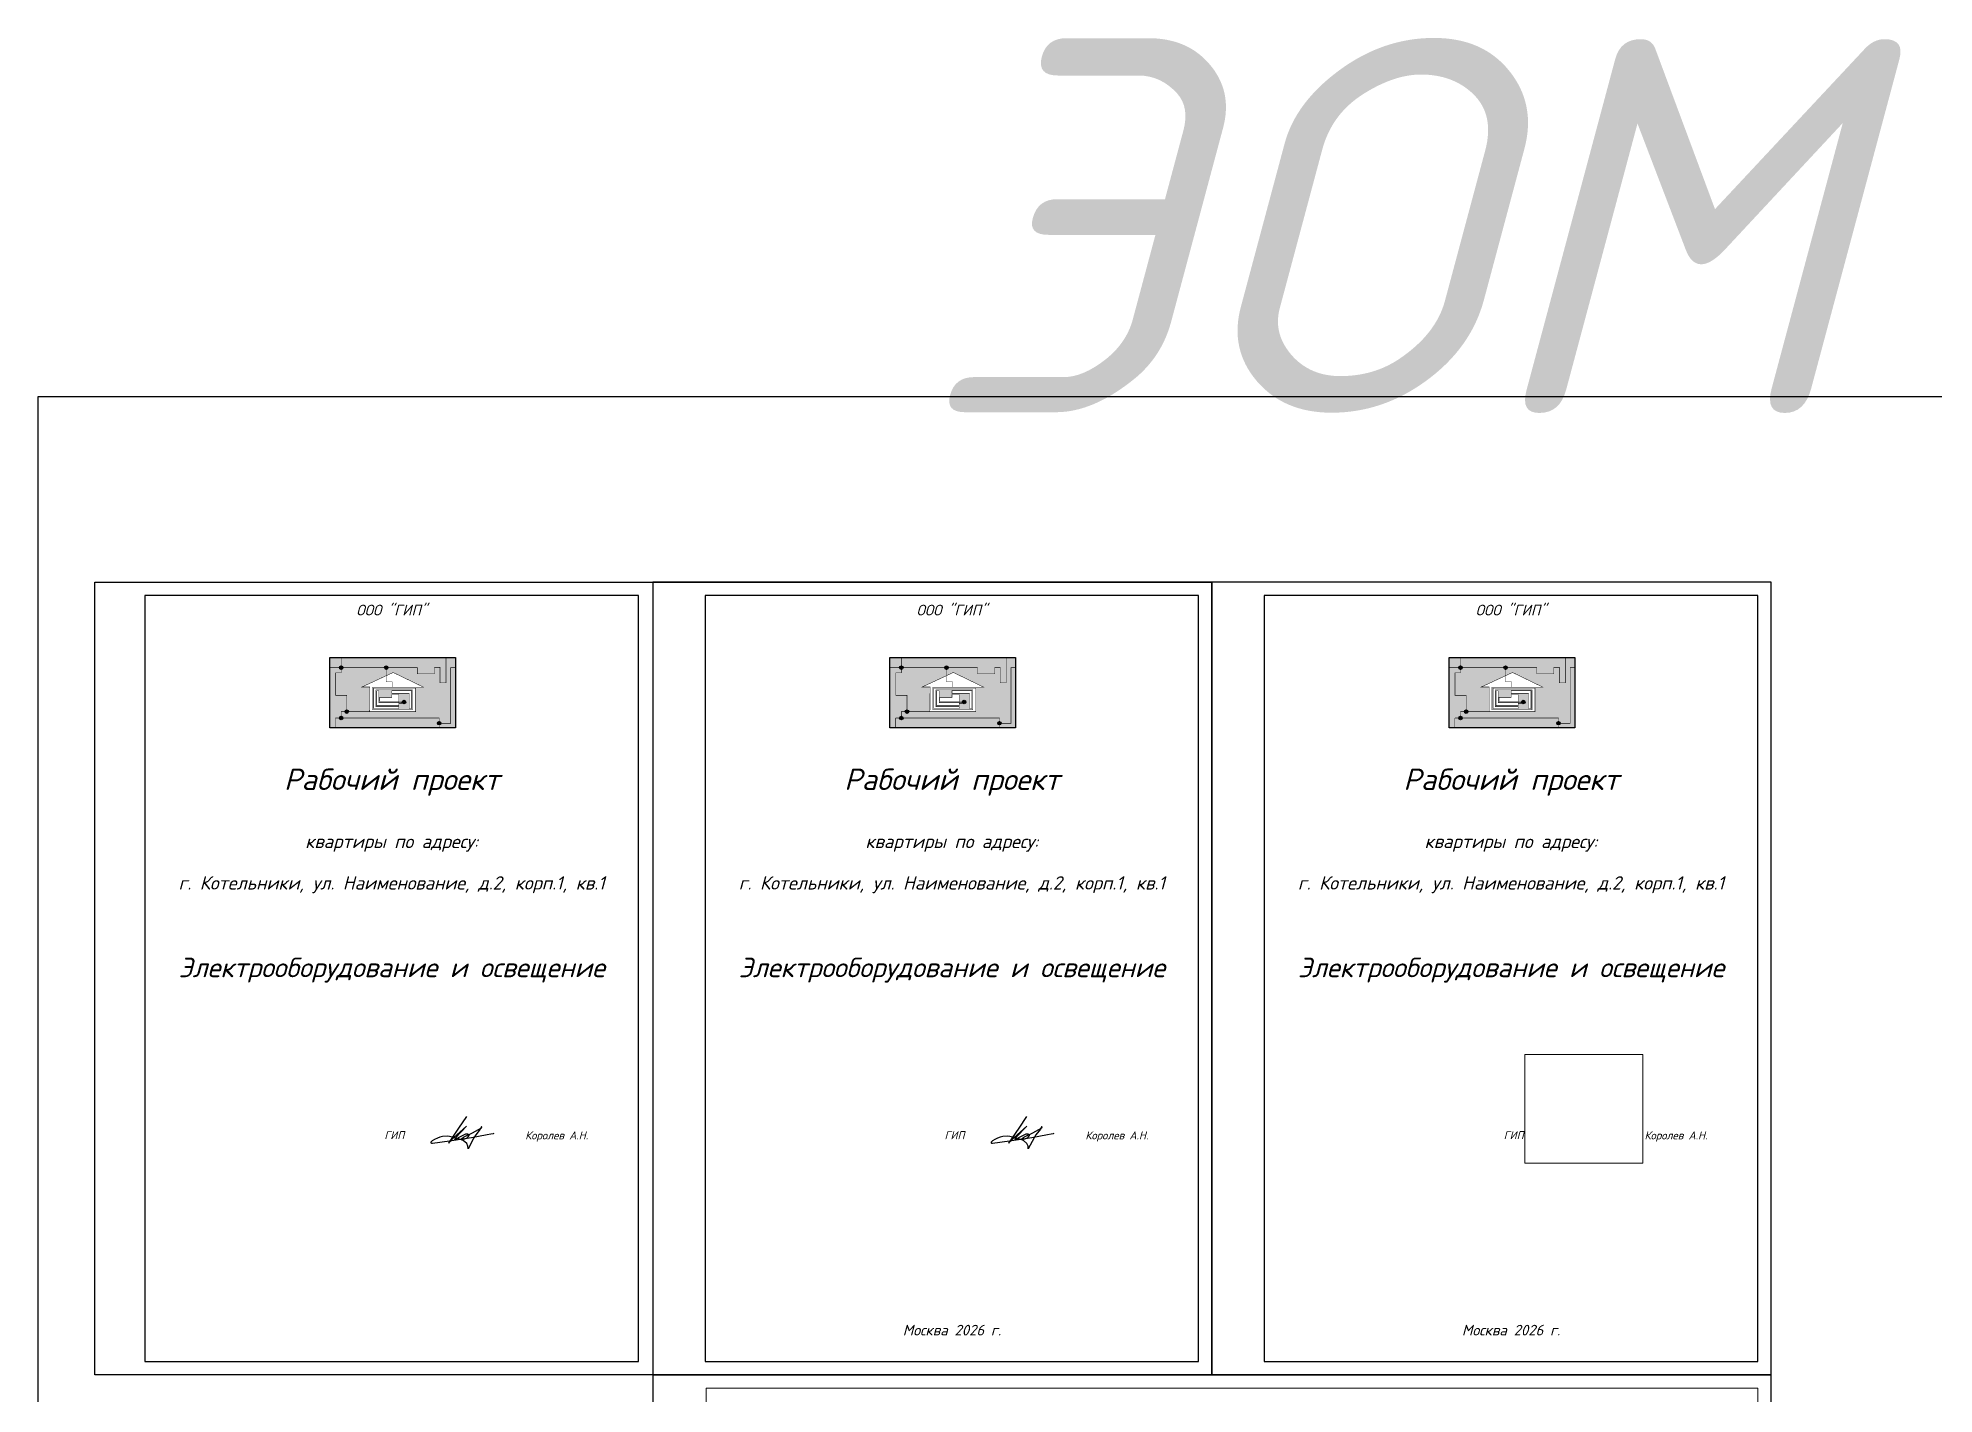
# Model space of a CAD drawing. Header units: millimetres. Extents: x 17141 to 230946, y 1570 to 398043.
# Drawn here: x 176021 to 211561, y 171082 to 196495 of the extents above; entities that cross this region are included whole.
import ezdxf

# ---------------------------------------------------------------- set-up
doc = ezdxf.new("R2010")
doc.units = ezdxf.units.MM
doc.header["$XCLIPFRAME"] = 2
doc.layers.add('A_B1', color=170, linetype='Continuous', lineweight=0)
doc.layers.add('Ramka', color=7, linetype='Continuous', lineweight=0)
for name, color, linetype in [('FORMAT', 7, 'Continuous'), ('FORMATKA', 7, 'Continuous'), ('TEXT', 250, 'Continuous')]:
    doc.layers.add(name, color=color, linetype=linetype)
doc.styles.add('ls_200', font='isocpeui.ttf', dxfattribs={"height": 200})
picture_1 = doc.add_image_def('image1.bmp', size_in_pixel=(423, 390))

# ---------------------------------------------------------------- blocks, each defined once
blk = doc.blocks.new('*U70')
for points in [[(-2326.239597664997, 643.5969625297693), (-2326.52282211286, 703.9134839631841), (-2406.351472496837, 703.9134839631841), (-2406.351472496837, 798.0164831521215), (-2732.119895961219, 643.5969625297693), (-2626.692410125714, 643.5969625297693), (-2626.692410125714, 299.5073615043948), (-1994.98728934614, 299.5073615043948), (-1994.98728934614, 631.1481236357467), (-2573.429131902838, 631.1481236357467), (-2573.429131902838, 350.3926834229606), (-2222.305319622709, 350.3926834229606), (-2222.305319622709, 381.2801856707374), (-2545.791635391386, 381.2801856707374), (-2545.791635391386, 601.8661508186015), (-2036.041826315541, 601.8661508186015), (-2036.041826315541, 329.158337472385), (-2587.480195421344, 329.158337472385), (-2587.480195421344, 643.5969625297693)], [(-2378.817446033554, 882.5843593246062, 1), (-2422.770005229479, 882.5843593246062, 1)], [(-2406.375098207583, 798.0087976401264), (-2392.37649487759, 804.6443628452944), (-2392.37649487759, 862.2839383582176, -0.1639052070113371), (-2406.375098207583, 861.328650794061)], [(-1890.741958426162, 643.5969625297693), (-2306.490699189566, 845.3521106482076), (-2392.352869166378, 804.6520483571329), (-2392.352869166378, 721.9664974072075), (-2309.111383443316, 721.9664974072075), (-2309.111383443316, 643.5969625297693)], [(-2222.305319622709, 391.3813271427753), (-2222.305319622709, 427.1314304762745), (-2501.987697654953, 427.1314304762745), (-2501.987697654953, 588.5813167477717), (-2532.757007284407, 588.5813167477717), (-2532.757007284407, 391.0070092798269)], [(-2322.548601517537, 500.4391076109896), (-2488.169462661343, 500.4391076109896), (-2488.169462661343, 442.0903447534183), (-2222.305319622709, 442.0903447534183), (-2222.305319622709, 542.13550881443), (-2322.548601517537, 542.13550881443)], [(-2321.47546668266, 590.6863029869965), (-2321.47546668266, 554.55505373716), (-2080.601975573078, 554.55505373716), (-2080.601975573078, 350.3926834229606), (-2049.829586371165, 350.3926834229606), (-2049.829586371165, 590.6863029869965)], [(-2178.140946428375, 427.1314304762745, -0.0949339781257615), (-2179.697250523223, 435.2543280764075, -0.0792431861626183), (-2178.60698875933, 442.0903447534183), (-2222.305319622709, 442.0903447534183), (-2222.305319622709, 427.1314304762745)], [(-2135.744691327298, 435.2543280764075, 1), (-2179.697250523223, 435.2543280764075, 1)]]:
    blk.add_hatch(color=5).paths.add_polyline_path(points)
at = {"linetype": 'Continuous'}
for points in [[(-20960.50000000087, 8499.99999999965), (-19960.50000000087, 8499.99999999965)], [(-20710.50000000087, 4499.99999999965), (-20710.50000000087, 8499.99999999965)], [(-20460.50000000087, 4499.99999999965), (-20460.50000000087, 8499.99999999965)], [(-20210.50000000087, 4499.99999999965), (-20210.50000000087, 8499.99999999965)], [(-20710.50000000087, 7999.99999999965), (-19960.50000000087, 7999.99999999965)], [(-20710.50000000087, 6999.99999999965), (-19960.50000000087, 6999.99999999965)], [(-20710.50000000087, 5999.999999999651), (-19960.50000000087, 5999.999999999651)], [(-20960.50000000087, 4499.99999999965), (-19960.50000000087, 4499.99999999965)], [(-20560.50000000087, 249.9999999996508), (-20560.50000000087, 4499.99999999965)], [(-20560.50000000087, 4499.99999999965), (-19979.10108165612, 4499.99999999965)], [(-20310.50000000087, 249.9999999996508), (-20310.50000000087, 4499.99999999965)], [(-20560.50000000087, 3249.999999999651), (-19960.50000000087, 3249.999999999651)], [(-20560.50000000087, 1499.999999999651), (-19960.50000000087, 1499.999999999651)], [(-19960.50000000087, 249.9999999996508), (-20560.50000000087, 249.9999999996508)]]:
    blk.add_lwpolyline(points, dxfattribs=at)
for points in [[(-9499.999999999942, 250), (-9499.999999999942, 3000), (-250, 3000)], [(-8999.999999998778, 1750.000000001455), (-8999.999999998778, 3000.000000001455)], [(-8499.999999998836, 250.0000000014552), (-8499.999999998836, 3000.000000001455)], [(-7999.999999998836, 1750.000000001455), (-7999.999999998836, 3000.000000001455)], [(-7499.999999998836, 250.0000000014552), (-7499.999999998836, 3000.000000001455)], [(-6749.999999998836, 250.0000000014552), (-6749.999999998836, 3000.000000001455)], [(-6249.999999998836, 250.0000000014552), (-6249.999999998836, 3000.000000001455)], [(-9499.999999998778, 2750.000000001455), (-6249.999999998836, 2750.000000001455)], [(-9499.999999998778, 2500.000000001455), (-6249.999999998836, 2500.000000001455)], [(-6249.999999998836, 2500.000000001455), (-249.9999999988359, 2500.000000001455)], [(-9499.999999998778, 2250.000000001455), (-6249.999999998836, 2250.000000001455)], [(-9499.999999998778, 2000.000000001455), (-6249.999999998836, 2000.000000001455)], [(-9499.999999998778, 1750.000000001455), (-6249.999999998836, 1750.000000001455)], [(-9499.999999998778, 1500.000000001455), (-6249.999999998836, 1500.000000001455)], [(-6249.999999998836, 1750.000000001455), (-249.9999999988359, 1750.000000001455)], [(-2749.999999998836, 250.0000000014552), (-2749.999999998836, 1750.000000001455)], [(-2749.999999998836, 1500.000000001455), (-249.9999999988359, 1500.000000001455)], [(-1999.999999998836, 1750.000000001455), (-1999.999999998836, 1000.000000001455)], [(-1149.999999998836, 1750.000000001455), (-1149.999999998836, 1000.000000001455)], [(-9499.999999998778, 1250.000000001455), (-6249.999999998836, 1250.000000001455)], [(-9499.999999998778, 1000.000000001455), (-6249.999999998836, 1000.000000001455)], [(-9499.999999998778, 750.0000000014551), (-6249.999999998836, 750.0000000014551)], [(-6249.999999998836, 1000.000000001455), (-249.9999999988359, 1000.000000001455)], [(-9499.999999998778, 500.0000000014551), (-6249.999999998836, 500.0000000014551)]]:
    blk.add_lwpolyline(points)
at = {"color": 5}
for points in [[(-2306.490699189566, 845.3521106482076), (-2732.119895961219, 643.5969625298457), (-2626.692410125714, 643.5969625298457), (-2626.692410125714, 299.5073615043948), (-1994.98728934614, 299.5073615043948)], [(-1994.98728934614, 299.5073615043948), (-1994.98728934614, 631.1481236357467), (-2573.429131902838, 631.1481236357467), (-2573.429131902838, 350.3926834230369), (-2222.305319622709, 350.3926834230369), (-2222.305319622709, 381.2801856707374), (-2545.791635391386, 381.2801856707374), (-2545.791635391386, 601.8661508186779), (-2036.041826315541, 601.8661508186779), (-2036.041826315541, 329.1583374725415), (-2587.480195421344, 329.1583374725415), (-2587.480195421344, 643.5969625298457), (-1890.741958426162, 643.5969625298457), (-2306.490699189566, 845.3521106482076)], [(-2326.239597664997, 643.5969625298457), (-2326.52282211286, 703.9134839629514), (-2406.351472496837, 703.9134839629514), (-2406.351472496837, 861.3363363058997)], [(-2392.352869166378, 862.2916238702128), (-2392.352869166378, 721.9664974073639), (-2309.111383443316, 721.9664974073639), (-2309.111383443316, 643.5969625298457)], [(-2178.140946428375, 427.1314304762745), (-2501.987697654953, 427.1314304762745), (-2501.987697654953, 588.5813167478481), (-2532.757007284407, 588.5813167478481), (-2532.757007284407, 391.0070092798269), (-2222.305319622709, 391.3813271427753), (-2222.305319622709, 542.1355088145064), (-2322.548601517537, 542.1355088145064), (-2322.548601517537, 500.4391076109896), (-2488.169462661343, 500.4391076109896), (-2488.169462661343, 442.0903447534183), (-2178.60698875933, 442.0903447534183)], [(-2080.601975573078, 350.3926834230369), (-2049.829586371165, 350.3926834230369), (-2049.829586371165, 590.6863029869965), (-2321.47546668266, 590.6863029869965), (-2321.47546668266, 554.5550537369272), (-2080.601975573078, 554.5550537369272), (-2080.601975573078, 350.3926834230369)]]:
    blk.add_lwpolyline(points, dxfattribs=at)
for centre in [(-2400.793725631516, 882.5843593246829), (-2157.720970925027, 435.2543280764075)]:
    blk.add_circle(centre, 21.97627959804576, dxfattribs=at)
at = {"layer": 'Ramka', "color": 7}
for points in [[(-20960.50000000087, -3.49246e-10), (0, 0), (0, 14850), (-20960.50000000087, 14849.99999999965)], [(-19960.50000000087, 249.9999999996508), (-250, 250), (-250, 14600), (-19960.50000000087, 14599.99999999965)]]:
    blk.add_lwpolyline(points, close=True, dxfattribs=at)
at = {"layer": 'Ramka', "color": 5, "lineweight": 9, "flags": 128}
for points in [[(-7317.949323314009, 1225.89041583729), (-7312.805456091417, 1234.327891451539), (-7153.419705398149, 1283.717757541686), (-6999.263618329002, 1321.224714717595), (-7149.278302040649, 1284.453421295853), (-7317.532284172646, 1082.425945758354), (-7329.399400665192, 1066.028595189331), (-7344.727677690563, 1043.547606362495), (-7356.331325483902, 1027.939778782893), (-7367.218714749208, 1011.902380678337), (-7370.656820595657, 1004.456458723172), (-7372.258346266811, 1000.706803770037), (-7373.710609326533, 999.8507240556646), (-7377.300548845363, 992.3277557329274), (-7382.403730080856, 984.9824635980185), (-7367.218714749208, 1011.902380678337), (-7350.529501586919, 1035.743692572694), (-7329.399400665192, 1066.028595189331), (-7295.647451278215, 1096.115759223234), (-7279.034039959704, 1112.920302808983), (-7262.140689053341, 1129.892339995829), (-7246.375151525644, 1145.34939729236), (-7233.815370843207, 1156.648161451565), (-7219.593988789639, 1170.272207418689), (-7199.662841824582, 1189.9150704036), (-7172.838545372477, 1217.114299423061), (-7157.192550145483, 1236.156674474943), (-7148.630137657209, 1246.412886242615), (-7145.923545865109, 1249.794627025956), (-7143.344960242903, 1254.949489768129), (-7172.838545373102, 1217.114299422828), (-7201.162966546064, 1180.375217086868), (-7232.488402074901, 1144.927751095034), (-7241.492559551961, 1132.004486199934), (-7248.074359031162, 1123.809162362246), (-7263.288205333752, 1105.55022310093), (-7269.734669399214, 1097.388333870098), (-7285.062958900278, 1079.775835628155), (-7293.095880600391, 1069.784459792543), (-7298.851106109797, 1061.779231838882), (-7308.442632787628, 1051.229430260137), (-7309.015654589443, 1046.647311832988), (-7315.891891241772, 1032.90097294026), (-7319.097293449958, 1028.000756819965), (-7323.627635639553, 1021.302494889358), (-7328.068535879022, 1015.288474697387), (-7331.363404998018, 1011.995084248483), (-7333.08247040282, 1010.563174288021), (-7326.492732164843, 1024.88227388775), (-7321.835989217972, 1032.286690161098), (-7317.339981721481, 1038.93780208053), (-7311.737489424108, 1046.790502008516), (-7304.00173254816, 1057.243450452806), (-7271.081329833179, 1095.840995236765), (-7252.810476911952, 1118.35476127686), (-7230.941714970788, 1137.573622966884), (-7213.607886602564, 1154.040583405178), (-7200.428435095047, 1167.500541945454), (-7193.372760285085, 1173.925816714298), (-7185.444874060734, 1180.963275451213), (-7179.193430773681, 1186.170488700503), (-7202.240973014777, 1155.765282415552), (-7214.385733811578, 1138.948166764108), (-7230.0668113813, 1117.28268146934), (-7244.933639096489, 1096.514214396477), (-7251.613930511986, 1087.765040623722), (-7257.188690664945, 1081.138550297357), (-7261.285061840361, 1075.688752092188), (-7264.132213143399, 1071.419928438263), (-7267.104471751256, 1066.639595799613), (-7272.8821333542, 1059.875982709694), (-7236.629082585146, 1101.657581833657), (-7227.317635904459, 1110.075411617756), (-7220.396257838001, 1119.529045679839), (-7215.887931388265, 1124.577098246897), (-7206.411854010468, 1134.048936658306), (-7243.944644714168, 1079.063581087859), (-7223.029436328215, 1116.436438416131), (-7216.153199674024, 1130.898736384697), (-7207.582415015204, 1148.349924064474), (-7207.018160848645, 1160.770562675316), (-7206.125355592391, 1167.555651024915), (-7206.698377393578, 1174.428812277736), (-7208.70394121739, 1184.309000015026), (-7210.136483239708, 1187.602390465094), (-7216.439698091476, 1193.04364995053), (-7219.676144840895, 1194.047617709031), (-7226.296498773081, 1195.476028186734), (-7233.916800632535, 1194.761948459549), (-7250.534382946556, 1190.179830032168), (-7262.854289273192, 1185.024950898019), (-7276.320264163195, 1177.865392902633), (-7286.921105086264, 1172.137753064744), (-7310.987945856919, 1154.954833545256), (-7326.145032139888, 1142.812808076851), (-7349.480798305406, 1120.557702649384), (-7367.244424226156, 1099.079045056831), (-7378.418299428886, 1083.471233870368), (-7383.002461359298, 1077.600403854856), (-7390.738218235551, 1063.567668217467), (-7403.631171325615, 1041.229869566858), (-7408.790042441731, 1025.388975377893), (-7409.647862797065, 1016.887392054777), (-7410.220884598253, 1010.014230802189), (-7407.06927717237, 1001.42276284867), (-7401.912105922355, 997.1270329684484), (-7390.021947225017, 995.5519246358889), (-7377.845290108976, 997.4134133213665), (-7352.632405733458, 1012.305290016345), (-7337.160879499977, 1021.183121933602), (-7298.768568577639, 1048.532617738237), (-7276.277556478439, 1064.713206021115), (-7258.739510204105, 1076.432028674055), (-7242.631264175681, 1081.513230038574), (-7218.402566714606, 1096.501613685861), (-7205.36637689585, 1102.229261719622), (-7215.668701670526, 1085.589529759716), (-7223.26873414847, 1075.945033295546), (-7224.701301131791, 1073.081213374622), (-7225.280264864443, 1070.571235276991), (-7219.400855708634, 1070.217393454164), (-7211.521849621481, 1072.508452669252), (-7153.757192105754, 1115.49874738208), (-7129.007009764595, 1134.08058913704), (-7147.343632521806, 1114.60661860113), (-7157.37147660344, 1102.578570022015), (-7158.804043587996, 1098.56921229884), (-7158.517520205816, 1094.846251319861), (-7153.790109066687, 1094.273490613792), (-7148.489676124184, 1096.278169474797), (-7062.536730417749, 1149.545226538786), (-7071.991552698193, 1138.94908791827), (-7073.137596300265, 1134.366985881235), (-7072.27807608193, 1132.075926666846), (-7071.132032479552, 1131.503165961476), (-7065.974848747021, 1132.36230702023), (-7051.362842734365, 1135.226126939291), (-7031.481599734863, 1145.909642138285), (-7013.406095273559, 1156.474250890314), (-6998.507578362477, 1164.063379414147), (-6991.488092498315, 1169.075060176663), (-6988.336472591152, 1173.513980231713), (-6987.459799923701, 1174.917295914609), (-6990.485298104977, 1176.807370680384), (-6996.215503638378, 1175.948229621164), (-6999.940120385422, 1172.511648996034), (-7002.232207590175, 1169.075068372301), (-7003.951272992811, 1164.492949942359), (-7005.097291637911, 1160.769972574664), (-7004.237771416476, 1159.194872437743), (-6998.07780577219, 1157.476582123898), (-6991.344830807996, 1158.622111730976), (-6981.164135098224, 1162.63574699685), (-6960.974787661573, 1171.652491547866), (-6955.2445946082, 1174.22993111331), (-6949.227890656722, 1179.098438090412), (-6946.561645353606, 1181.440067279851), (-6944.357230304508, 1185.112450085347), (-6943.784208503945, 1188.262666749302), (-6947.222314352868, 1189.408188162604), (-6950.373921778751, 1189.408188162604), (-6952.902242272554, 1187.110740029951), (-6956.104114829955, 1183.966928674606), (-6957.250158434501, 1179.384810247458), (-6957.106909224226, 1177.236949404468), (-6955.2445946082, 1174.22993111331), (-6951.806488763934, 1173.657170407939), (-6947.841234048595, 1172.095719912322), (-6942.165153922906, 1174.752719848882), (-6936.907971850989, 1177.380147777265), (-6864.98874116852, 1222.240125542972), (-6845.686530363512, 1238.017339516431), (-6824.77132198005, 1258.207269130275), (-6809.586294165274, 1278.254016763531), (-6802.423546610167, 1289.995684991823), (-6778.942968106595, 1333.204433671664), (-6779.983373732699, 1335.174727294128), (-6812.221885053208, 1306.835289631737), (-6868.075477051011, 1229.571598134469), (-7002.447293573452, 1053.869010972092), (-7007.647642751923, 1043.906094711274)], [(-7008.81622054374, 1018.493395493599), (-7157.373750134138, 803.0613043382764), (-7347.870642057081, 520.7425192410592), (-7251.301988217441, 621.9766850059386), (-7007.491392794763, 837.9660274870694), (-7215.667756612806, 621.9766850059386), (-7231.368853977649, 585.7480131203774), (-7198.800962859227, 594.788027500268), (-7154.733334377801, 623.8498462715652), (-7017.553142600459, 691.7557754099834), (-6987.840848824707, 692.2758707490284), (-6962.529277096895, 682.9007913682143), (-6960.651395202382, 662.2774713411927), (-6998.163508700905, 615.411347520072), (-7047.853401766857, 594.788027500268), (-7086.287384558862, 591.0417049764656), (-7094.732162540546, 607.9187024796847), (-7060.975812830424, 631.3517643942032), (-6894.169680179491, 712.9266980893444), (-6726.794055047839, 809.3017646432853), (-6720.490203919587, 826.014787462307), (-6724.985739367781, 826.7659065807238), (-6728.727290547846, 823.1560590495355), (-6748.639964285074, 783.4590437677689), (-6834.84468930347, 674.5364772225729), (-6869.067664209215, 621.4295735557097), (-6979.014349150864, 413.411546515068), (-6979.976507072731, 466.1982888611965), (-7002.146894541962, 512.3967512447852), (-7069.614069550066, 567.8404699545353), (-7118.598334270922, 590.9397011462133), (-7202.670537673331, 611.6372057716362), (-7274.138154049172, 630.0149920231197), (-7325.1198183659, 644.0929701947607), (-7363.371703524535, 648.1916695830878), (-7456.048020339963, 642.4794550456572), (-7506.739450418783, 632.2976180978585), (-7553.860045846014, 614.699941845145), (-7607.920282229243, 591.1648761006071), (-7651.08597212324, 566.319685560884), (-7674.883857231354, 540.3179817188065), (-7676.545498184627, 527.0389375353698), (-7664.367718617199, 519.2866463784594), (-7645.554756354933, 522.606407424435), (-7326.792840416937, 565.7633010284043), (-6914.148210807471, 626.9285073503851), (-6617.442871312377, 679.8221302819438), (-6549.497690003758, 695.1597972421441), (-6503.463962307899, 702.3954173172824), (-6490.839488243452, 709.0137721153442)]]:
    blk.add_lwpolyline(points, dxfattribs=at)
at = {"color": 5, "lineweight": 18, "style": 'ls_200'}
for s, p in [('ООО "ГИП"', (-1819.926561793629, 771.4373563657573)), ('+7 499 677-21-76', (-1870.928347670789, 333.3002959078403)), ('www.gipproekt.ru', (-1817.039382787971, 615.826873738697))]:
    blk.add_text(s, height=82.99999999999994, dxfattribs=at).set_placement(p)
at = {"layer": 'Ramka', "lineweight": 9, "style": 'ls_200'}
for s, p in [('Разраб.', (-9485.246801680347, 1054.646904994268)), ('Бубнов', (-8485.246801680652, 1054.646904994268)), ('10.26', (-6750.246801680653, 1054.646904994268)), ('Проверил', (-9485.246801680347, 554.6469049942679)), ('Королев', (-8485.246801680652, 554.6469049942679)), ('10.26', (-6750.246801680653, 554.6469049942679))]:
    blk.add_text(s, height=150.000003730871, dxfattribs=at).set_placement(p)
at = {"layer": 'TEXT', "color": 0, "linetype": 'Continuous', "lineweight": 0, "char_height": 99.99999999999996, "attachment_point": 5, "rotation": 90, "style": 'ls_200'}
for s, insert, width in [('\\pxqc;СОГЛАСОВАНО:', (-20835.50000000087, 6499.99999999965), 3999.999999999999), ('\\pxqc;Взамен. инв. №', (-20435.50000000087, 3874.999999999651), 1250), ('\\pxqc;Подпись и дата', (-20435.50000000087, 2374.999999999651), 1749.999999999999), ('\\pxqc;Инвент. № подлеж.', (-20435.50000000087, 874.9999999996508), 1250)]:
    blk.add_mtext(s, dxfattribs=dict(at, insert=insert, width=width))
at = {"layer": 'TEXT', "color": 0, "linetype": 'Continuous', "lineweight": 0, "style": 'ls_200'}
for s, insert, char_height, width, attachment_point in [('\\pxi1,ql;Шифр:                                                ЭОМ', (-6249.999999998836, 2750.000000001426), 149.9999999999999, 5999.999999999997, 4), ('\\pxqc;Изм.', (-9249.99999999936, 1875.000000001455), 99.99999999999996, 500.0000000011639, 5), ('\\pxqc;Кол.уч', (-8749.999999998807, 1875.000000001455), 99.99999999999996, 499.9999999999416, 5), ('\\pxqc;Лист', (-8249.999999998836, 1875.000000001455), 99.99999999999996, 499.9999999999998, 5), ('№ док.', (-7749.999999998836, 1875.000000001455), 99.99999999999996, 499.9999999999998, 5), ('\\pxqc;Подпись', (-7124.999999998836, 1875.000000001455), 99.99999999999996, 749.9999999999995, 5), ('\\pxqc;Дата', (-6499.999999998836, 1875.000000001455), 99.99999999999996, 499.9999999999998, 5), ('\\pxqc;Электрооборудование и освещение', (-6250.000230068966, 1375.000000001397), 149.9999999999999, 3500.000230070008, 4), ('\\pxqc;Стадия', (-2374.999999999418, 1625.000000001455), 99.99999999999996, 750.0000000011638, 5), ('\\pxqc;Лист', (-1574.999999999418, 1625.000000001455), 99.99999999999996, 850.0000000011638, 5), ('\\pxqc;Листов', (-700, 1625.000000001455), 99.99999999999996, 899.9999999999995, 5), ('\\pxqc;Формат                А3', (-249.9999999999709, 124.9999999999418), 124.6666666666666, 2499.999999998864, 6)]:
    blk.add_mtext(s, dxfattribs=dict(at, insert=insert, char_height=char_height, width=width, attachment_point=attachment_point))
blk = doc.blocks.new('GIP_LOGO')
h = blk.add_hatch(color=150)
h.paths.add_polyline_path([(215.3732428732328, 0), (0, 0), (0, -189.8704784282017), (182.8048766134307, -189.8201071280054, -0.4178389509311838), (215.3732428732328, -156.8466226425953)])
h.paths.add_polyline_path([(1027.534215960186, -189.587344662752, -1.012160053186806), (1092.671165417414, -189.569396385923), (1644.006936055142, -189.4174775779247), (1644.006936055142, -305.450492110569), (1965.835937187075, -305.450492110569), (1965.835937187075, -182.6257818057202), (2067.635351646226, -182.6257818057202), (2067.635351646226, -473.5264028364326), (2179.129952611402, -473.5264028364326), (2179.129952611402, 0), (215.3732428732328, 0), (215.3732428732328, -156.8466226425953, -0.4176771330754857), (247.9418260720558, -189.8021588567644)], flags=17)
h.paths.add_polyline_path([(2067.635351646226, -473.5264028364326), (2067.635351646226, -182.6257818057202), (1965.835937187075, -182.6257818057202), (1965.835937187075, -305.450492110569), (1644.006936055142, -305.450492110569), (1644.006936055142, -189.4174775779247), (1092.671165417414, -189.569396385923, -0.4107584536270662), (1060.102582216263, -221.7555700480007), (1060.102582216263, -338.5935792904347), (1060.102582216263, -340.2048152987845), (1190.328102925326, -279.685454946477), (1759.898534748703, -555.7861488079652), (1171.972029526718, -555.7861488079652), (803.2695885128342, -555.7861488079652), (803.2695885128342, -981.5301163995172), (1553.99718346633, -981.5301163995172), (1553.99718346633, -605.3403236437588), (864.6787909022534, -605.3403236437588), (864.6787909022534, -920.1113817573059), (1297.613739372231, -920.1113817573059), (1297.613739372231, -955.4271554108709), (824.7627991144545, -955.4271554108709), (824.7627991144545, -574.6309645357541), (1612.335941815748, -574.6309645357541), (1612.335941815748, -1013.841259718174), (750.4783654222265, -1013.841259718174), (352.8727736487053, -1013.841259718174, -0.9879860367857116), (287.735821719747, -1013.841259718174), (214.8684098082595, -1013.841259718174), (214.8684098082595, -1100.478022039169, -0.4177580398096682), (247.4368857732043, -1133.442532419692), (2052.928514297586, -1133.442532419692), (2052.928514297586, -1198.657495813677, -0.4177580398096682), (2085.496990263928, -1231.622006191173), (2268.911322774366, -1231.622006191173), (2268.911322774366, -189.8960127872415), (2356.980877292808, -189.8960127872415), (2356.980877292808, 0), (2179.129952611402, 0), (2179.129952611402, -473.5264028364326)])
h.paths.add_polyline_path([(1537.305208370089, -620.1647013891488), (1537.305208370089, -955.4271554108709), (1490.820787591859, -955.4271554108709), (1490.820787591859, -669.5027455366215), (1164.520230393391, -669.5027455366215), (1164.520230393391, -620.1647013891488)], flags=16)
h.paths.add_polyline_path([(1424.33021500567, -833.1856143106706, -0.814697801419958), (1361.849609576166, -846.080086636357), (1297.613739372231, -846.080086636357), (1297.613739372231, -902.2262637852691), (880.1198232336901, -902.2262637852691), (880.1198232336901, -624.5901093527209), (922.2482095109299, -624.5901093527209), (922.2482095109299, -846.080086636357), (1297.613739372231, -846.080086636357), (1297.613739372231, -822.4212809291201), (937.3207043539732, -822.4212809291201), (937.3207043539732, -744.4818333198782), (1164.520230393391, -744.4818333198782), (1164.520230393391, -690.8887142576277), (1297.613739372231, -690.8887142576277), (1297.613739372231, -822.4212809291201), (1361.018675007857, -822.4212809291201, -0.8443290476538517)], flags=16)
h.paths.add_polyline_path([(320.3042976837605, -706.8971472617704), (320.3042976837605, -980.8767493376508, -0.4177580398096682), (352.8727736487053, -1013.841259718174), (750.4783654222265, -1013.841259718174), (754.1422061366029, -551.598924677819), (605.2248735330066, -551.598924677819), (1060.102582216263, -340.2048152987845), (1060.102582216263, -338.5935792904347), (1060.102582216263, -221.7555700480007, -0.4105974438679938), (1027.534215960186, -189.587344662752), (247.9418260720558, -189.8021588567644, -0.4107584536270485), (215.3732428732328, -221.9883325132542), (215.3732428685762, -286.2807250027545), (111.335587029811, -286.2807250027545), (111.335587029811, -706.8971472617704)])
h.paths.add_polyline_path([(0, -1315.731260707136), (108.9471617559902, -1315.731260707136), (108.9471617559902, -1133.442532419692), (182.2999338433146, -1133.442532419692, -0.4177580398096682), (214.8684098082595, -1100.478022039169), (214.8684098082595, -1013.841259718174), (287.735821719747, -1013.841259718174, -0.4177580398096682), (320.3042976837605, -980.8767493376508), (320.3042976837605, -706.8971472617704), (111.335587029811, -706.8971472617704), (111.335587029811, -286.2807250027545), (215.3732428685762, -286.2807250027545), (215.3732428685762, -221.9883325132542, -0.4105974438679759), (182.8048766134307, -189.8201071280054), (0, -189.8704784282017)])
h.paths.add_polyline_path([(2052.928514297586, -1315.731260707136), (2052.928514297586, -1263.799205684336, -0.4142135623730951), (2020.357659362256, -1231.228350749006, -0.4142135623730951), (2052.928514297586, -1198.657495813677), (2052.928514297586, -1133.442532419692), (247.4368857732043, -1133.442532419692, -0.9879860367857116), (182.2999338433146, -1133.442532419692), (108.9471617559902, -1133.442532419692), (108.9471617559902, -1315.731260707136)])
h.paths.add_polyline_path([(2356.980877292808, -1315.731260707136), (2356.980877292808, -189.8960127872415), (2268.911322774366, -189.8960127872415), (2268.911322774366, -1231.622006191173), (2085.496990263928, -1231.622006191173, -0.4106779463359652), (2052.928514297586, -1263.799205684336), (2052.928514297586, -1315.731260707136)])
for points in [[(247.9440978085622, -189.4174775779247, 1), (182.802387936972, -189.4174775779247, 1)], [(1092.67343715392, -189.1847151098773, 1), (1027.531727280933, -189.1847151098773, 1)], [(352.8751526190899, -1013.44760427298, 1), (287.7334427470341, -1013.44760427298, 1)], [(1424.33021500567, -833.1856143106706, 1), (1359.188505134079, -833.1856143106706, 1)], [(247.4392647435889, -1133.048876974499, 1), (182.29755487293, -1133.048876974499, 1)], [(2085.499369234312, -1231.228350749006, 1), (2020.357659362256, -1231.228350749006, 1)]]:
    blk.add_hatch(color=256).paths.add_polyline_path(points)
at = {"const_width": 8.750000000000563}
for points, elevation in [([(0, -189.8704784282017), (1644.006936055142, -189.4174775779247), (1644.006936055142, -305.450492110569), (1965.835937187075, -305.450492110569), (1965.835937187075, -182.6257818057202), (2067.635351646226, -182.6257818057202), (2067.635351646226, -473.5264028364326), (2179.129952611402, -473.5264028364326), (2179.129952611402, 0)], 17.50000000000112), ([(1759.898534748703, -555.7861488079652), (1190.328102925326, -279.685454946477), (605.2248735330066, -551.598924677819), (754.1422061366029, -551.598924677819), (750.4783654222265, -1013.841259718174), (1612.335941815748, -1013.841259718174), (1612.335941815748, -574.6309645357541), (824.7627991144545, -574.6309645357541), (824.7627991144545, -955.4271554108709), (1297.613739372231, -955.4271554108709), (1297.613739372231, -920.1113817573059), (864.6787909022534, -920.1113817573059), (864.6787909022534, -605.3403236437588), (1553.99718346633, -605.3403236437588), (1553.99718346633, -981.5301163995172), (803.2695885128342, -981.5301163995172), (803.2695885128342, -555.7861488079652), (1759.898534748703, -555.7861488079652)], 17.50000000000112), ([(1060.102582216263, -338.5935792904347), (1060.102582216263, -454.8780949320644), (1171.972029526718, -454.8780949320644), (1171.972029526718, -555.7861488079652)], 17.50000000000112), ([(1297.613739372231, -902.2262637852691), (1297.613739372231, -846.080086636357), (922.2482095109299, -846.080086636357), (922.2482095109299, -624.5901093527209), (880.1198232336901, -624.5901093527209), (880.1198232336901, -902.2262637852691), (1297.613739372231, -902.2262637852691)], 8.750000000000563), ([(1297.613739372231, -822.4212809291201), (1297.613739372231, -690.8887142576277), (1164.520230393391, -690.8887142576277), (1164.520230393391, -744.4818333198782), (937.3207043539732, -744.4818333198782), (937.3207043539732, -822.4212809291201), (1361.018675007857, -822.4212809291201)], 8.750000000000563), ([(1490.820787591859, -955.4271554108709), (1537.305208370089, -955.4271554108709), (1537.305208370089, -620.1647013891488), (1164.520230393391, -620.1647013891488), (1164.520230393391, -669.5027455366215), (1490.820787591859, -669.5027455366215), (1490.820787591859, -955.4271554108709)], 8.750000000000563)]:
    blk.add_lwpolyline(points, dxfattribs=dict(at, elevation=elevation))
blk.add_lwpolyline([(0, 0), (2356.980877292808, 0), (2356.980877292808, -1315.731260707136), (0, -1315.731260707136)], close=True)
for points in [[(215.3732428732328, 0), (215.3732428732328, -286.2807250027545), (111.335587029811, -286.2807250027545), (111.335587029811, -706.8971472617704), (320.3042976837605, -706.8971472617704), (320.3042976837605, -1013.841259718174)], [(1060.102582216263, -338.5935792904347), (1060.102582216263, -189.1847151098773)], [(2052.928514297586, -1231.622006191173), (2268.911322774366, -1231.622006191173), (2268.911322774366, -189.8960127872415), (2356.980877292808, -189.8960127872415)], [(750.4783654222265, -1013.841259718174), (214.8684098082595, -1013.841259718174), (214.8684098082595, -1133.442532419692)], [(1297.613739372231, -822.4212809291201), (1297.613739372231, -846.080086636357)], [(108.9471617559902, -1133.442532419692), (2052.928514297586, -1133.442532419692), (2052.928514297586, -1315.731260707136)], [(108.9471617559902, -1133.442532419692), (108.9471617559902, -1315.731260707136)]]:
    blk.add_lwpolyline(points, dxfattribs=at)
blk.add_lwpolyline([(1297.613739372231, -846.080086636357), (1361.849609576166, -846.080086636357)])
for centre in [(215.3732428732328, -189.4174775779247), (1060.102582216263, -189.1847151098773), (320.3042976837605, -1013.44760427298), (1391.75936007034, -833.1856143106706), (214.8684098082595, -1133.048876974499), (2052.928514297586, -1231.228350749006)]:
    blk.add_circle(centre, 32.57085493564529)

msp = doc.modelspace()

# ---------------------------------------------------------------- linework, layer by layer
at = {"color": 6}
msp.add_lwpolyline([(176020.7720198988, 1570.173302903311), (176020.7720198989, 1570.17330290334), (230945.8657567307, 1570.173302903806), (230945.8657567303, 189770.1733029038), (176020.7720198985, 189770.1733029043), (176020.7720198985, 189770.1733029043), (176020.7720198988, 1570.173302903311)], close=True, dxfattribs=at)
msp.add_lwpolyline([(178026.6125756278, 171693.7020255517), (187276.6125756278, 171693.7020255517), (187276.6125756278, 186043.7020255518), (178026.6125756278, 186043.7020255518)], close=True)
at = {"color": 5, "flags": 128}
for points in [[(184052.3907277601, 176282.1891961274), (183903.8332018644, 176066.7571103272), (183713.3363146788, 175784.438332254), (183809.9049661175, 175885.6724955057), (184053.7155554775, 176101.6618326119), (183845.5391968366, 175885.6724955057), (183829.8380998633, 175849.4438245209), (183862.4059901683, 175858.4838386725), (183906.4736175545, 175887.545656721), (184043.6538059226, 175955.4515841728), (184073.3660989551, 175955.9716794963), (184098.6776700568, 175946.5966003492), (184100.5555519048, 175925.9732808412), (184063.0434393376, 175879.1071581805), (184013.3535475085, 175858.4838386725), (183974.9195656682, 175854.7375162441), (183966.4747879008, 175871.6145133236), (184000.2311367699, 175895.0475746535), (184167.0372652724, 175976.6225063248), (184334.4128862451, 176072.9975704823), (184340.7167372151, 176089.7105928856), (184336.2212018786, 176090.4617119859), (184332.479650786, 176086.851864542), (184312.5669775511, 176047.1548502489), (184226.3622546744, 175938.2322864112), (184192.1392806178, 175885.1253840632), (184082.1925984124, 175677.1073621983), (184081.230440515, 175729.8941032301), (184059.0600535971, 175776.092564467), (183991.5928802666, 175831.5362817975), (183942.6086167664, 175854.635512415), (183858.5364154501, 175875.3330165266), (183787.068800856, 175893.7108023161), (183736.0871378049, 175907.7887801404), (183697.835253599, 175911.8874794321), (183605.1589390846, 175906.1752650362), (183554.4675102698, 175895.9934283362), (183507.3469160161, 175878.3957525265), (183453.2866809737, 175854.8606873675), (183410.1209921566, 175830.0154974444), (183386.3231076364, 175804.0137942519), (183384.6614667278, 175790.7347503949), (183396.8392459898, 175782.9824594291), (183415.652207784, 175786.3022203924), (183734.4141157948, 175829.4591129256), (184147.058735143, 175890.6243177265), (184443.7640672565, 175943.5179393431), (184511.7092468775, 175958.8556059209), (184557.7429734269, 175966.0912258135), (184570.3674471731, 175972.7095804458)], [(194552.3907277602, 176282.1891961274), (194403.8332018644, 176066.7571103272), (194213.3363146788, 175784.438332254), (194309.9049661175, 175885.6724955057), (194553.7155554775, 176101.6618326119), (194345.5391968366, 175885.6724955057), (194329.8380998633, 175849.4438245209), (194362.4059901683, 175858.4838386725), (194406.4736175545, 175887.545656721), (194543.6538059226, 175955.4515841728), (194573.3660989551, 175955.9716794963), (194598.6776700568, 175946.5966003492), (194600.5555519048, 175925.9732808412), (194563.0434393376, 175879.1071581805), (194513.3535475085, 175858.4838386725), (194474.9195656682, 175854.7375162441), (194466.4747879008, 175871.6145133236), (194500.2311367699, 175895.0475746535), (194667.0372652724, 175976.6225063248), (194834.4128862451, 176072.9975704823), (194840.716737215, 176089.7105928856), (194836.2212018786, 176090.4617119859), (194832.479650786, 176086.851864542), (194812.5669775511, 176047.1548502489), (194726.3622546744, 175938.2322864112), (194692.1392806178, 175885.1253840632), (194582.1925984124, 175677.1073621983), (194581.230440515, 175729.8941032301), (194559.0600535971, 175776.092564467), (194491.5928802666, 175831.5362817975), (194442.6086167664, 175854.635512415), (194358.5364154501, 175875.3330165266), (194287.068800856, 175893.7108023161), (194236.0871378049, 175907.7887801404), (194197.835253599, 175911.8874794321), (194105.1589390846, 175906.1752650362), (194054.4675102698, 175895.9934283362), (194007.3469160161, 175878.3957525265), (193953.2866809737, 175854.8606873675), (193910.1209921566, 175830.0154974444), (193886.3231076364, 175804.0137942519), (193884.6614667278, 175790.7347503949), (193896.8392459898, 175782.9824594291), (193915.652207784, 175786.3022203924), (194234.4141157948, 175829.4591129256), (194647.058735143, 175890.6243177265), (194943.7640672565, 175943.5179393431), (195011.7092468775, 175958.8556059209), (195057.7429734269, 175966.0912258135), (195070.3674471731, 175972.7095804458)]]:
    msp.add_lwpolyline(points, dxfattribs=at)
at = {"layer": 'FORMAT'}
for points in [[(198026.6125756279, 171443.7020255509), (177085.8625756264, 171443.7020255509), (177085.8625756264, 186293.7020255505), (198026.6125756279, 186293.7020255505)], [(187546.3625756273, 171443.7020255509), (198026.6125756279, 171443.7020255509), (198026.6125756279, 186293.7020255509), (187546.3625756273, 186293.7020255509)], [(198026.6125756279, 171443.7020255509), (208506.8625756282, 171443.7020255509), (208506.8625756282, 186293.7020255509), (198026.6125756279, 186293.7020255509)], [(188526.6125756279, 171693.7020255517), (197776.6125756279, 171693.7020255517), (197776.6125756279, 186043.7020255518), (188526.6125756279, 186043.7020255518)], [(199006.8625756282, 171693.7020255516), (208256.8625756282, 171693.7020255516), (208256.8625756282, 186043.7020255516), (199006.8625756282, 186043.7020255516)], [(187546.3625756273, 156593.7020255514), (208506.8625756282, 156593.7020255518), (208506.8625756282, 171443.7020255517), (187546.3625756273, 171443.7020255514)]]:
    msp.add_lwpolyline(points, close=True, dxfattribs=at)

# ---------------------------------------------------------------- block references
at = {"color": 1}
for p in [(181489.2580521302, 184883.763017093), (191989.2580521302, 184883.763017093), (202469.5080521306, 184883.7630170928)]:
    msp.add_blockref('GIP_LOGO', p, dxfattribs=at)
at = {"layer": 'FORMAT'}
msp.add_blockref('*U70', (208506.8625756282, 156593.7020255516), dxfattribs=at)

# ---------------------------------------------------------------- texts
at = {"layer": 'FORMATKA', "style": 'ls_200'}
for s, p in [('ГИП', (182513.3489945353, 175857.8238302369)), ('Королев А.Н.', (185152.8910856143, 175854.3018928223)), ('ГИП', (193013.3489945353, 175857.8238302369)), ('Королев А.Н.', (195652.8910856143, 175854.3018928223)), ('ГИП', (203493.5989945357, 175857.8238302367)), ('Королев А.Н.', (206133.1410856148, 175854.3018928222))]:
    msp.add_text(s, height=149.9999999999999, dxfattribs=at).set_placement(p)
at = {"layer": 'FORMATKA', "lineweight": 0, "style": 'ls_200'}
for s, insert, char_height, width, attachment_point in [('ООО "ГИП"', (182651.6125756278, 185773.7872002755), 199.9999999999998, 9249.999999999876, 5), ('ООО "ГИП"', (193151.6125756277, 185773.7872002755), 199.9999999999998, 9249.999999999876, 5), ('ООО "ГИП"', (203631.8625756281, 185773.7872002754), 199.9999999999999, 9249.999999999882, 5), ('Рабочий проект', (182651.6125756278, 182547.7476845096), 399.9999999999997, 9249.999999999876, 5), ('Рабочий проект', (193151.6125756277, 182547.7476845096), 399.9999999999997, 9249.999999999876, 5), ('Рабочий проект', (203631.8625756281, 182547.7476845094), 399.9999999999998, 9249.999999999882, 5), ('квартиры по адресу:', (182651.6125756278, 181403.4848314609), 249.9999999999998, 9249.999999999876, 5), ('квартиры по адресу:', (193151.6125756277, 181403.4848314609), 249.9999999999998, 9249.999999999876, 5), ('квартиры по адресу:', (203631.8625756281, 181403.4848314608), 249.9999999999999, 9249.999999999882, 5), ('\\pxqc;{\\C0;г. Котельники, ул. Наименование, д.2, корп.1, кв.1}', (182651.6121131277, 180786.0107083742), 249.9999999499998, 9249.999074999869, 2), ('\\pxqc;{\\C0;г. Котельники, ул. Наименование, д.2, корп.1, кв.1}', (193151.6121131277, 180786.0107083742), 249.9999999499998, 9249.999074999869, 2), ('\\pxqc;{\\C0;г. Котельники, ул. Наименование, д.2, корп.1, кв.1}', (203631.8621131281, 180786.0107083741), 249.9999999499998, 9249.999074999869, 2), ('\\pxqc;{\\C0;Электрооборудование и освещение}', (182651.6125756278, 179027.0070314383), 366.6666666666663, 9249.999999999762, 5), ('\\pxqc;{\\C0;Электрооборудование и освещение}', (193151.6125756277, 179027.0070314383), 366.6666666666663, 9249.999999999762, 5), ('\\pxqc;{\\C0;Электрооборудование и освещение}', (203631.8625756281, 179027.0070314382), 366.6666666666663, 9249.999999999762, 5), ('\\pxqc;{\\C0;Москва 2026 г.}', (193151.6125756276, 172280.1200833886), 199.9999999999998, 9249.999999999762, 5), ('\\pxqc;{\\C0;Москва 2026 г.}', (203631.8625756281, 172280.1200833885), 199.9999999999999, 9249.999999999765, 5)]:
    msp.add_mtext(s, dxfattribs=dict(at, insert=insert, char_height=char_height, width=width, attachment_point=attachment_point))
at = {"layer": 'TEXT', "color": 6, "linetype": 'Continuous', "lineweight": 0, "insert": (201221.4429139755, 192967.3182569879), "char_height": 7000, "width": 14717.50071649055, "attachment_point": 5, "style": 'ls_200'}
msp.add_mtext('ЭОМ', dxfattribs=at)

# ---------------------------------------------------------------- pictures from other files: only their frames are drawn
at = {"layer": 'A_B1', "color": 7, "true_color": 0xffffff}
image = msp.add_image(picture_1, insert=(203892.0137707195, 175408.1390348032), size_in_units=(2208.6240078266974, 2036.320007216104), dxfattribs=at)
image.set_boundary_path([(-0.5, -0.5), (422.4999999999999, 389.5)])
image.dxf.clipping = 0

doc.saveas('drawing.dxf')
